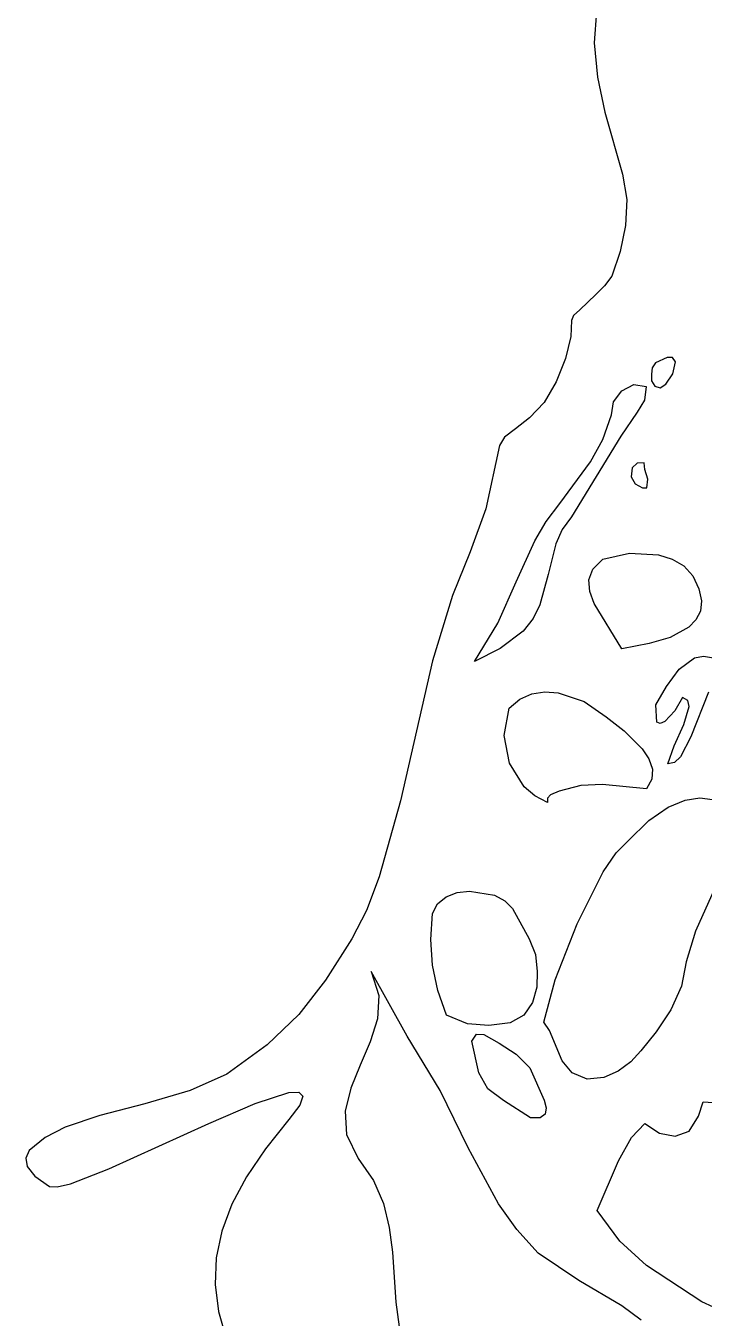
# Model space of a CAD drawing. Extents: x 0 to 159, y 0 to 205.
# Drawn here: x 0.1 to 34.8, y 38 to 104.4 of the extents above; entities that cross this region are included whole.
import ezdxf

# ---------------------------------------------------------------- set-up
doc = ezdxf.new("R2010")
doc.units = 0

msp = doc.modelspace()

# ---------------------------------------------------------------- linework, layer by layer
at = {"layer": 'Layer 1'}
for p, q in [((29.330071, 105.117589), (29.208572, 103.51949)), ((29.208572, 103.51949), (29.383724, 101.755742)), ((29.383724, 101.755742), (29.752673, 99.956345)), ((29.752673, 99.956345), (30.66055, 96.7706)), ((30.66055, 96.7706), (30.880119, 95.471858)), ((30.880119, 95.471858), (30.814937, 94.125309)), ((30.814937, 94.125309), (30.537475, 92.79099)), ((30.537475, 92.79099), (30.120207, 91.52894)), ((29.737328, 91.031741), (29.294568, 90.59617)), ((30.120207, 91.52894), (29.737328, 91.031741)), ((29.294568, 90.59617), (28.46752, 89.795665)), ((28.46752, 89.795665), (28.140092, 89.519028)), ((28.036658, 89.24653), (28.006169, 88.426942)), ((28.140092, 89.519028), (28.036658, 89.24653)), ((28.006169, 88.426942), (27.735146, 87.31098)), ((27.735146, 87.31098), (27.265789, 86.113838)), ((32.360516, 87.076445), (32.181124, 86.829981)), ((32.9455, 87.3515), (32.360516, 87.076445)), ((33.223638, 87.3629), (32.9455, 87.3515)), ((32.9455, 87.3515), (32.9455, 87.3515)), ((33.386618, 87.12827), (33.223638, 87.3629)), ((33.25108, 86.513123), (33.386618, 87.12827)), ((32.156485, 86.49923), (32.156415, 86.15674)), ((32.181124, 86.829981), (32.156485, 86.49923)), ((32.880004, 85.98334), (33.25108, 86.513123)), ((27.265789, 86.113838), (26.640298, 85.05071)), ((30.197521, 85.070091), (30.629512, 85.650851)), ((30.629512, 85.650851), (31.237477, 85.973861)), ((31.237477, 85.973861), (31.87118, 85.86718)), ((31.87118, 85.86718), (31.786533, 85.169575)), ((32.156415, 86.15674), (32.324386, 85.886951)), ((32.324386, 85.886951), (32.589286, 85.794329)), ((32.589286, 85.794329), (32.880004, 85.98334)), ((26.640298, 85.05071), (25.896637, 84.256461)), ((30.09174, 84.40352), (30.197521, 85.070091)), ((31.786533, 85.169575), (31.41775, 84.542984)), ((29.660634, 83.151301), (30.09174, 84.40352)), ((31.41775, 84.542984), (30.571, 83.32285)), ((25.174901, 83.698479), (24.612438, 83.262909)), ((25.896637, 84.256461), (25.174901, 83.698479)), ((24.612438, 83.262909), (24.346598, 82.8359)), ((30.571, 83.32285), (28.03697, 79.17304)), ((29.020185, 81.996944), (29.660634, 83.151301)), ((24.346598, 82.8359), (23.651045, 79.57826)), ((27.44457, 79.86324), (29.020185, 81.996944)), ((31.148662, 81.68575), (31.102152, 81.22323)), ((31.417159, 81.931331), (31.148662, 81.68575)), ((31.7771, 81.9479), (31.417159, 81.931331)), ((31.777102, 81.94796), (31.7771, 81.9479)), ((31.802872, 81.61145), (31.777102, 81.94796)), ((31.102152, 81.22323), (31.318833, 80.865299)), ((31.959911, 81.10947), (31.802872, 81.61145)), ((31.913771, 80.66778), (31.959911, 81.10947)), ((31.318833, 80.865299), (31.683462, 80.65778)), ((31.683462, 80.65778), (31.913771, 80.66778)), ((26.742584, 78.935891), (27.44457, 79.86324)), ((23.651045, 79.57826), (22.850137, 77.36962)), ((28.03697, 79.17304), (27.560354, 78.51529)), ((26.159443, 77.941318), (26.742584, 78.935891)), ((27.560354, 78.51529), (27.237252, 77.786513)), ((25.200221, 75.834654), (26.159443, 77.941318)), ((27.237252, 77.786513), (26.839909, 76.215127)), ((22.850137, 77.36962), (21.937432, 75.13107)), ((29.134918, 76.493028), (29.644607, 76.99999)), ((29.644607, 76.99999), (31.024233, 77.303282)), ((31.024233, 77.303282), (32.514397, 77.224441)), ((32.514397, 77.224441), (33.202924, 77.006849)), ((33.202924, 77.006849), (33.801476, 76.651877)), ((28.93653, 75.934424), (29.134918, 76.493028)), ((33.801476, 76.651877), (34.270852, 76.145577)), ((24.267957, 73.711547), (25.200221, 75.834654)), ((26.839909, 76.215127), (26.421579, 74.657388)), ((28.984276, 75.340195), (28.93653, 75.934424)), ((34.270852, 76.145577), (34.571847, 75.474)), ((21.937432, 75.13107), (20.906488, 71.7837)), ((29.212986, 74.726364), (28.984276, 75.340195)), ((34.571847, 75.474), (34.71464, 74.854809)), ((26.421579, 74.657388), (26.072243, 73.945669)), ((30.6341, 72.3954), (29.212986, 74.726364)), ((34.654919, 74.32532), (34.428051, 73.879178)), ((34.71464, 74.854809), (34.654919, 74.32532)), ((23.0637, 71.7403), (24.267957, 73.711547)), ((26.072243, 73.945669), (25.5589, 73.3118)), ((34.428051, 73.879178), (34.0694, 73.510025)), ((25.5589, 73.3118), (24.382356, 72.408142)), ((34.0694, 73.510025), (33.098209, 72.977262)), ((24.382356, 72.408142), (23.0637, 71.7403)), ((30.634107, 72.3954), (30.6341, 72.3954)), ((32.024267, 72.67618), (30.634107, 72.3954)), ((33.098209, 72.977262), (32.024267, 72.67618)), ((20.906488, 71.7837), (19.280999, 64.59263)), ((23.0637, 71.7403), (23.0637, 71.7403)), ((33.573278, 71.351314), (34.362223, 71.935114)), ((34.362223, 71.935114), (34.821632, 72.022344)), ((34.821632, 72.022344), (35.33143, 71.92644)), ((32.922001, 70.455166), (33.573278, 71.351314)), ((32.3658, 69.5268), (32.922001, 70.455166)), ((24.85352, 69.35329), (25.394936, 69.815903)), ((25.394936, 69.815903), (26.009716, 70.08704)), ((26.009716, 70.08704), (26.672671, 70.18843)), ((26.672671, 70.18843), (27.358614, 70.1418)), ((27.358614, 70.1418), (28.698712, 69.691397)), ((28.698712, 69.691397), (29.82851, 68.90966)), ((33.737669, 69.89747), (33.345031, 69.216832)), ((34.006494, 69.747865), (33.737669, 69.89747)), ((34.075713, 69.439119), (34.006494, 69.747865)), ((35.07364, 70.1758), (34.175077, 67.876978)), ((24.583629, 67.943196), (24.85352, 69.35329)), ((32.424512, 68.632472), (32.365799, 69.5268)), ((32.365799, 69.5268), (32.3658, 69.5268)), ((33.345031, 69.216832), (32.829117, 68.662158)), ((33.806997, 68.505265), (34.075713, 69.439119)), ((29.82851, 68.90966), (30.745086, 68.192228)), ((32.59824, 68.556752), (32.424512, 68.632472)), ((32.829117, 68.662158), (32.59824, 68.556752)), ((33.314852, 67.418021), (33.806997, 68.505265)), ((24.856905, 66.523625), (24.583629, 67.943196)), ((30.745086, 68.192228), (31.677458, 67.254025)), ((34.175077, 67.876978), (33.630607, 66.85262)), ((31.677458, 67.254025), (32.016358, 66.740816)), ((32.98261, 66.4995), (33.314852, 67.418021)), ((25.617808, 65.307964), (24.856905, 66.523625)), ((32.016358, 66.740816), (32.199358, 66.218832)), ((33.321428, 66.564599), (32.98261, 66.4995)), ((33.630607, 66.85262), (33.321428, 66.564599)), ((32.173173, 65.703545), (31.88452, 65.21043)), ((32.199358, 66.218832), (32.173173, 65.703545)), ((26.163764, 64.843284), (25.617808, 65.307964)), ((27.41094, 65.09652), (26.972819, 64.899386)), ((28.521334, 65.38008), (27.41094, 65.09652)), ((29.640984, 65.428957), (28.521334, 65.38008)), ((31.88452, 65.21043), (29.640984, 65.428957)), ((19.280999, 64.59263), (18.177552, 60.689693)), ((26.8108, 64.5096), (26.163764, 64.843284)), ((26.810802, 64.5096), (26.8108, 64.5096)), ((26.816025, 64.734648), (26.810802, 64.5096)), ((26.972819, 64.899386), (26.816025, 64.734648)), ((32.999414, 64.263718), (33.873329, 64.632446)), ((33.873329, 64.632446), (34.635816, 64.744566)), ((34.635816, 64.744566), (35.282577, 64.660867)), ((32.018368, 63.577592), (32.999414, 64.263718)), ((30.93449, 62.51328), (32.018368, 63.577592)), ((30.330508, 61.926182), (30.93449, 62.51328)), ((29.669523, 60.94992), (30.330508, 61.926182)), ((18.177552, 60.689693), (17.521992, 58.966654)), ((28.328305, 58.280404), (29.669523, 60.94992)), ((21.614527, 59.664868), (22.178344, 59.880711)), ((22.178344, 59.880711), (22.813256, 59.962051)), ((22.813256, 59.962051), (24.087766, 59.744504)), ((24.087766, 59.744504), (24.623064, 59.457257)), ((35.396223, 60.104337), (34.405023, 57.897921)), ((20.908778, 58.80639), (21.173955, 59.308701)), ((21.173955, 59.308701), (21.614527, 59.664868)), ((24.623064, 59.457257), (25.020858, 59.05879)), ((25.020858, 59.05879), (25.875734, 57.510553)), ((17.521992, 58.966654), (16.785338, 57.5122)), ((20.828841, 57.478453), (20.908778, 58.80639)), ((27.214356, 55.405731), (28.328305, 58.280404)), ((34.405023, 57.897921), (33.9298, 56.32151)), ((16.785338, 57.5122), (15.431354, 55.391543)), ((20.919448, 56.15022), (20.828841, 57.478453)), ((25.875734, 57.510553), (26.201231, 56.700199)), ((26.201231, 56.700199), (26.283278, 55.82355)), ((17.7669, 55.8244), (18.164833, 54.603265)), ((17.766909, 55.82439), (17.7669, 55.8244)), ((19.611179, 52.50498), (17.766909, 55.82439)), ((21.186576, 54.847149), (20.919448, 56.15022)), ((26.283278, 55.82355), (26.273137, 55.020148)), ((33.9298, 56.32151), (33.696319, 55.075462)), ((15.431354, 55.391543), (14.057418, 53.624444)), ((26.6312, 53.2269), (27.214356, 55.405731)), ((33.696319, 55.075462), (33.135378, 53.857536)), ((18.164833, 54.603265), (18.092526, 53.400413)), ((21.6362, 53.5947), (21.186576, 54.847149)), ((26.273137, 55.020148), (26.049137, 54.237144)), ((26.049137, 54.237144), (25.594773, 53.59021)), ((33.135378, 53.857536), (32.389557, 52.73079)), ((14.057418, 53.624444), (12.440332, 52.061388)), ((18.092526, 53.400413), (17.716434, 52.209886)), ((21.636198, 53.59469), (21.6362, 53.5947)), ((22.713098, 53.14492), (21.636198, 53.59469)), ((23.803817, 53.055224), (22.713098, 53.14492)), ((24.893538, 53.19502), (23.803817, 53.055224)), ((25.594773, 53.59021), (24.893538, 53.19502)), ((26.91022, 52.80166), (26.631194, 53.2269)), ((26.631194, 53.2269), (26.6312, 53.2269)), ((21.303314, 49.713865), (19.611179, 52.50498)), ((22.9375, 52.247), (23.172502, 52.60467)), ((23.172502, 52.60467), (23.553487, 52.594499)), ((23.553487, 52.594499), (24.33143, 52.1547)), ((27.566351, 51.247551), (26.91022, 52.80166)), ((32.389557, 52.73079), (31.60144, 51.75828)), ((12.440332, 52.061388), (10.356898, 50.55286)), ((17.716434, 52.209886), (17.203013, 51.025726)), ((23.283943, 50.632446), (22.9375, 52.247)), ((22.9375, 52.247), (22.9375, 52.247)), ((24.33143, 52.1547), (25.201034, 51.592814)), ((31.60144, 51.75828), (31.08233, 51.191204)), ((25.201034, 51.592814), (25.91219, 50.87537)), ((28.079153, 50.619544), (27.566351, 51.247551)), ((31.08233, 51.191204), (30.447056, 50.70557)), ((10.356898, 50.55286), (8.484646, 49.71371)), ((17.203013, 51.025726), (16.718718, 49.841978)), ((23.749454, 49.79775), (23.283943, 50.632446)), ((25.91219, 50.87537), (26.646542, 49.221491)), ((28.84811, 50.30899), (28.079153, 50.619544)), ((30.447056, 50.70557), (29.700641, 50.383969)), ((16.718718, 49.841978), (16.430003, 48.652684)), ((24.558747, 49.202806), (23.749454, 49.79775)), ((29.700641, 50.383969), (28.84811, 50.30899)), ((8.484646, 49.71371), (6.157019, 49.038271)), ((11.819976, 49.054655), (13.551949, 49.612)), ((13.551949, 49.612), (14.056499, 49.629527)), ((14.056499, 49.629527), (14.255682, 49.426928)), ((14.255682, 49.426928), (14.10119, 48.969679)), ((22.749043, 46.766594), (21.303314, 49.713865)), ((25.93654, 48.30751), (24.558747, 49.202806)), ((26.646542, 49.221491), (26.743436, 48.821249)), ((34.56714, 48.40273), (34.801014, 49.13516)), ((34.801014, 49.13516), (35.312239, 49.10956)), ((3.856514, 48.439214), (2.065628, 47.82921)), ((6.157019, 49.038271), (3.856514, 48.439214)), ((9.446222, 48.031071), (11.819976, 49.054655)), ((14.10119, 48.969679), (13.544715, 48.22326)), ((16.430003, 48.652684), (16.503324, 47.451887)), ((26.694462, 48.508203), (26.444029, 48.323305)), ((26.743436, 48.821249), (26.694462, 48.508203)), ((2.065628, 47.82921), (1.045892, 47.312578)), ((4.319217, 45.689899), (9.446222, 48.031071)), ((13.544715, 48.22326), (12.343889, 46.723484)), ((26.444029, 48.323305), (25.93654, 48.30751)), ((31.120471, 47.299838), (31.80962, 48.02719)), ((31.80962, 48.02719), (32.563031, 47.534375)), ((34.074417, 47.62978), (34.56714, 48.40273)), ((1.045892, 47.312578), (0.228098, 46.643568)), ((16.503324, 47.451887), (17.105135, 46.23363)), ((30.463862, 46.101426), (31.120471, 47.299838)), ((32.563031, 47.534375), (33.362172, 47.371116)), ((33.362172, 47.371116), (34.074417, 47.62978)), ((0.228098, 46.643568), (0.0562, 46.247975)), ((12.343889, 46.723484), (11.370688, 45.2806)), ((24.30706, 43.904415), (22.749043, 46.766594)), ((0.0562, 46.247975), (0.128315, 45.809554)), ((0.128315, 45.809554), (0.50895, 45.326725)), ((17.105135, 46.23363), (17.890778, 45.102925)), ((29.3629, 43.5538), (30.463862, 46.101426)), ((0.50895, 45.326725), (1.262615, 44.79791)), ((2.338886, 44.924668), (4.319217, 45.689899)), ((11.370688, 45.2806), (10.625818, 43.87879)), ((1.262615, 44.79791), (1.663589, 44.764218)), ((1.663589, 44.764218), (2.338886, 44.924668)), ((17.890778, 45.102925), (18.398668, 43.913059)), ((10.625818, 43.87879), (10.10998, 42.502239)), ((18.398668, 43.913059), (18.69823, 42.678647)), ((25.240268, 42.580627), (24.30706, 43.904415)), ((29.362906, 43.55379), (29.3629, 43.5538)), ((30.529747, 41.975363), (29.362906, 43.55379)), ((10.10998, 42.502239), (9.823878, 41.135127)), ((18.69823, 42.678647), (18.858893, 41.414305)), ((26.336059, 41.36858), (25.240268, 42.580627)), ((31.899854, 40.738506), (30.529747, 41.975363)), ((18.858893, 41.414305), (19.041223, 38.854291)), ((28.429052, 39.958391), (26.336059, 41.36858)), ((9.823878, 41.135127), (9.768217, 39.761639)), ((34.728326, 38.87462), (31.899854, 40.738506)), ((30.626535, 38.664315), (28.429052, 39.958391)), ((9.768217, 39.761639), (9.943698, 38.365955)), ((19.041223, 38.854291), (19.201746, 37.58785)), ((31.621735, 37.931143), (30.626535, 38.664315)), ((35.92634, 38.327741), (34.728326, 38.87462)), ((9.943698, 38.365955), (10.351025, 36.93226))]:
    msp.add_line(p, q, dxfattribs=at)

doc.saveas('drawing.dxf')
